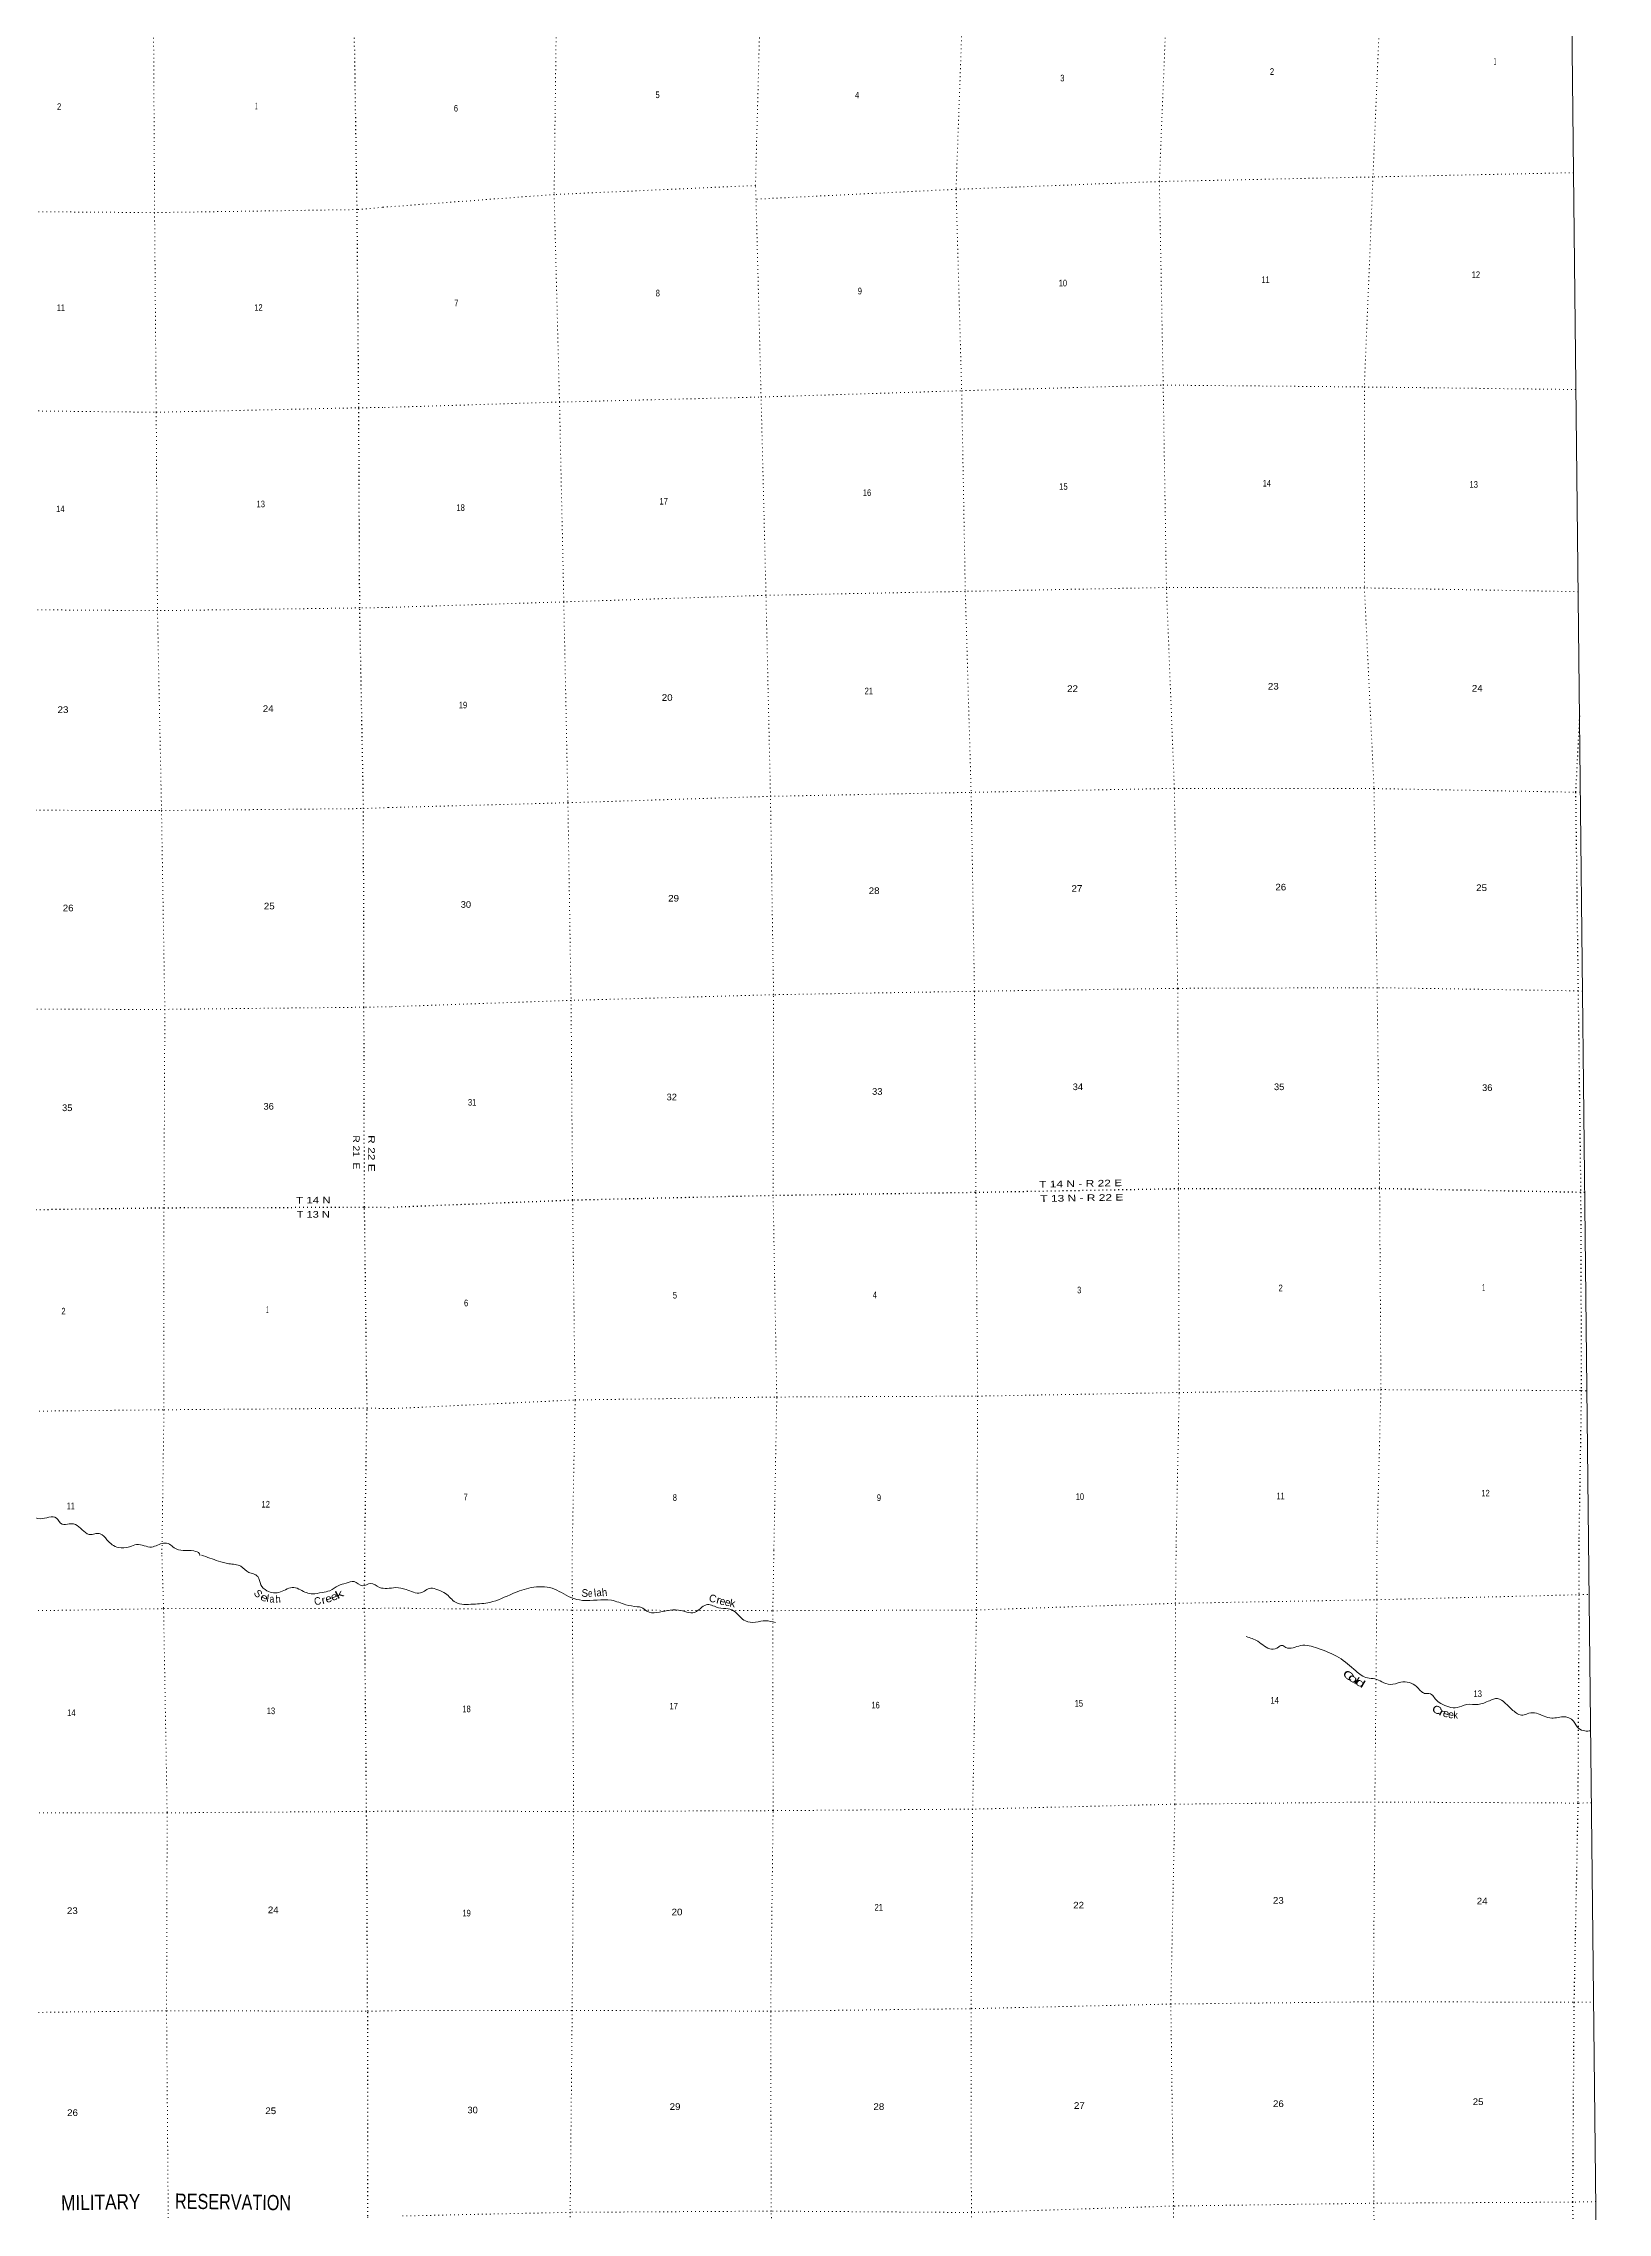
# Model space of a CAD drawing. Header units: feet. Extents: x -6 to 252658, y -374658 to -170635.
# Drawn here: x 211334 to 252658, y -336976 to -279689 of the extents above; entities that cross this region are included whole.
import ezdxf
from ezdxf.enums import TextEntityAlignment as Align

# ---------------------------------------------------------------- set-up
doc = ezdxf.new("R2010")
doc.units = ezdxf.units.FT
doc.header["$LTSCALE"] = 70
doc.linetypes.add('DOT_DASHED', pattern=[7.7, 5, -1.2, 0.3, -1.2])
doc.linetypes.add('DOTTED', pattern=[1.5, 0.3, -1.2])
for name, color, linetype, lineweight in [('39', 7, 'Continuous', 13), ('4', 7, 'Continuous', 13), ('44', 7, 'DOT_DASHED', 13), ('6', 7, 'DOTTED', 25), ('7', 7, 'DOTTED', 13)]:
    doc.layers.add(name, color=color, linetype=linetype, lineweight=lineweight)
doc.layers.add('41', color=7, linetype='Continuous')

msp = doc.modelspace()

# ---------------------------------------------------------------- linework, layer by layer
at = {"layer": '39'}
for points in [[(203683.14, -312901.35), (203840.44, -312756.65), (203993.84, -312801.06), (204130.93, -313185.6), (204250.96, -313483.84), (204616.51, -313789.19), (204884.24, -313983.08), (205114.01, -314020.54), (205346.37, -314110.27), (205551.63, -314294.85), (205737, -314499.79), (206015.17, -314906.76), (206300.44, -315229.17), (206540.96, -315328.85), (206783.72, -315448.62), (206823.45, -315582.9), (206774.61, -315712.22), (206863.86, -315777.52), (206998.9, -315800.03), (207060.24, -315887.79), (207062.3, -316070.8), (207191.3, -316272.4), (207324.26, -316288.9), (207411.84, -316384.39), (207497.68, -316504.04), (207806.03, -316552.62), (207928.91, -316567.23), (208126.44, -316780.07), (208209.73, -316851.47), (208540.95, -316966.16), (208674.22, -317189.83), (208912.6, -317277.47), (209423.04, -317408.09), (209654.14, -317564.21), (209791.06, -317574.63), (209886.3, -317635.83), (209846.58, -317861.58), (209936.42, -317979.17), (210101.39, -317979.2), (210301.7, -318081.38), (210434.23, -318238.68), (210616.31, -318329.01), (210789.57, -318351.06), (211027.35, -318565.43), (211247.6, -318651.27), (211679.96, -318636.01), (211828.61, -318795.13), (212019.59, -318782.77), (212227.36, -318832.57), (212590.15, -319071.58), (212724.63, -319043.81), (212835.31, -319046.5), (213014.17, -319209.28), (213314.18, -319410.82), (213613.69, -319389.12), (213798.12, -319330.58), (214193.18, -319398.23), (214511.91, -319295.84), (214665.12, -319324.16), (214786.89, -319419.24), (215312.91, -319503.42), (215454.53, -319574.12), (215471.14, -319620.18)], [(215510.03, -319611.3), (215958.09, -319769.92), (216232.9, -319839.98), (216551.97, -319905.61), (216761.52, -320068.9), (216884.88, -320108.09), (216998.56, -320177.57), (217077.89, -320394.38), (217241.07, -320554.06), (217597.96, -320585.12), (217952.87, -320463.12), (218124.92, -320530.07), (218446.55, -320637.98), (218695.79, -320599.5), (218902.61, -320551.34), (219124.48, -320420.46), (219329.03, -320352.17), (219542, -320312.01), (219764.95, -320420.79), (219975.64, -320360.51), (220216.69, -320467.12), (220412.34, -320489.55), (220645.97, -320469.56)], [(220645.97, -320469.56), (220914.88, -320519.39), (221299.79, -320609.33), (221570.02, -320482.78), (221751.41, -320527.83), (221957.44, -320625.01), (222225.09, -320858.57), (222690.03, -320907.74), (223129.92, -320860.52), (223736.92, -320627.08), (224220, -320470.94), (224775.13, -320489.32), (225272.07, -320729.38), (225580.45, -320807.77), (226342.48, -320804.64), (226723.61, -320920.76), (227023.73, -320975.06), (227134.5, -320994.43), (227274.2, -321094.07), (227535.92, -321128.51), (228110.34, -321062.27), (228537.2, -321123.77), (228732.94, -320987.66), (228879.08, -320920.29), (229171.42, -321002.81), (229423.01, -321029.28), (229606.78, -321112.53), (229878.49, -321350.09), (230150.25, -321382.45), (230419.34, -321346.44), (230675.14, -321392.99)], [(243112.86, -321765.71), (243417.63, -321886.37), (243779.57, -322097.17), (243962.01, -322041.62), (244050.05, -321996.77), (244159.12, -322048.34), (244548.75, -322001.45), (244991.79, -322072.89), (245557.12, -322316.52), (246004.87, -322669.57), (246312.27, -322854.58), (246509.56, -322879.4), (246693.27, -322956.62), (246913.14, -323029.57), (247196.07, -322969.32), (247609.37, -323085.22), (247824.21, -323262.81), (247938.87, -323268.08), (248009.49, -323293.75), (248103.11, -323411.81), (248253.01, -323527.48), (248682.34, -323637.24), (248934.94, -323559.09), (249234.5, -323555.05), (249537.17, -323456.45), (249751.78, -323400.68), (249941.83, -323510.04), (250156.9, -323711.78), (250415.49, -323838.78), (250575.87, -323789.42), (250774.93, -323790.08), (251180.31, -323918.11), (251525.78, -323879.57), (251632.61, -323907.01), (251760.19, -324000.7), (251888.63, -324184.91), (252056.2, -324256.2), (252208.11, -324250.8)]]:
    msp.add_spline(points, degree=3, dxfattribs=at)
at = {"layer": '4'}
msp.add_lwpolyline([(0, -183308.59), (31331.08, -183287.03), (62662.1, -183222.4), (93993, -183114.66), (125323.73, -182963.82), (156654.22, -182769.89), (187984.4, -182532.85), (219314.24, -182252.73), (250643.68, -181929.51), (252658.04, -364975.08), (221076.83, -365300.9), (189495.2, -365583.27), (157911.89, -365844.7), (126330.92, -366017.71), (94748.41, -366169.75), (63165.7, -366278.36), (31582.88, -366343.53), (0, -366365.25)], close=True, dxfattribs=at)
at = {"layer": '6'}
for points in [[(219823.2, -319569.38), (219885.6, -315733.38), (219817.93, -310422.18), (219802.91, -305142.54), (219792.3, -299897.03), (219692.57, -294598.29), (219667.43, -289312.73), (219622.74, -284077.69), (219542.86, -278802.53), (219575.9, -273813.22)], [(251914.5, -297448.41), (251809.94, -299465.36), (251877.16, -304710.9), (251944.38, -310033.51), (251962.17, -315266.48), (251897.46, -319239.22)], [(189043.14, -310810.36), (193075.11, -310758.24), (198419.32, -310661.72), (203880.45, -310585.91), (209243.03, -310513.3), (214521.09, -310437.68), (219817.93, -310422.18), (220548.46, -310428.84)], [(252053.47, -310039.39), (251944.38, -310033.51), (246634.94, -309934.56), (241326.75, -309940.66), (235950.89, -310037.86), (230613.12, -310118.62), (225315.91, -310241.24), (220548.46, -310428.84)], [(220021.8, -342354.08), (219902.94, -337062.19), (219901.9, -331658.26), (219874.09, -326381.56), (219821.05, -321022.51), (219823.2, -319569.38)], [(251897.46, -319239.22), (251901.05, -320658.31), (251871.38, -326160.52), (251767, -331419.82), (251729.16, -336698.79), (251835.1, -342083.41)]]:
    msp.add_lwpolyline(points, dxfattribs=at)
at = {"layer": '7'}
for points in [[(224880.73, -273761.67), (224889.99, -278588.52), (224827.69, -283680.19), (224969.31, -289161.69), (225083.17, -294438.37), (225191.21, -299743.24), (225274.44, -304961.89), (225315.91, -310241.24), (225381.55, -315524.39), (225304.62, -319516.14)], [(230633.3, -319463.12), (230709.21, -315437.68), (230613.12, -310118.62), (230623.73, -304810.65), (230542.37, -299573.89), (230424.23, -294265.09), (230294.6, -289028.77), (230161.02, -283802.53), (230146.12, -283442.78), (230281.63, -278366.64), (230185.24, -273708.9)], [(235528.3, -273654.49), (235640.49, -278143.71), (235445.09, -283543.32), (235593.47, -288861.9), (235689.4, -294160.86), (235843.74, -299469.33), (235931.27, -304722.12), (235971.09, -310047.73), (236015.24, -315413.5), (235995.22, -319408.53)], [(241258.64, -319353.71), (241339, -315340.91), (241324.65, -309928.62), (241301.25, -304645.09), (241211.49, -299364.17), (241002.88, -294060.21), (240916.63, -288712.91), (240816.07, -283337.6), (241036.7, -277874.7), (240834.79, -273599.22)], [(246235.53, -273541.71), (246696.64, -277565.5), (246459.26, -283215.85), (246231.29, -288763.04), (246232.72, -294066.88), (246487.57, -299368.41), (246569.13, -304629.29), (246634.94, -309934.56), (246668.58, -315242.12), (246565.81, -319297.22)], [(214268.47, -273863.57), (214243.14, -278912.21), (214272.31, -284158.2), (214315.42, -289431.47), (214347.82, -294646.55), (214455.64, -299949.21), (214542.75, -305199.83), (214521.09, -310437.68), (214518.66, -315775.87), (214465.05, -319620.16)], [(230146.12, -283442.78), (224827.69, -283680.19), (220294.14, -284018.23)], [(251757.07, -283104.68), (246459.26, -283215.85), (240816.07, -283337.6), (235445.09, -283543.32), (230161.02, -283802.53)], [(220294.14, -284018.23), (219622.74, -284077.69), (214272.31, -284158.2), (208960.78, -284119.57), (203648.42, -284185.54), (198414.41, -284242.52), (193159.41, -284221.32), (188824.39, -284306.45)], [(220345.05, -289304.79), (224969.31, -289161.69), (230294.6, -289028.77), (235593.47, -288861.9), (240916.63, -288712.91), (246231.29, -288763.04), (251820.09, -288830.78)], [(188867.96, -289585.63), (193079.73, -289488.02), (198370.71, -289488.69), (203633.38, -289475.61), (208993.61, -289372.86), (214315.42, -289431.47), (219655.36, -289312.88), (220345.05, -289304.79)], [(251878.84, -294169.35), (246240.78, -294068.82), (241020.97, -294058.03), (235689.4, -294160.86), (230424.23, -294265.09), (225083.17, -294438.37), (220395.91, -294586.23)], [(220395.91, -294586.23), (219692.57, -294598.29), (214348.09, -294670.68), (209024.49, -294632.2), (203702.7, -294754.6), (198444.38, -294795.78), (193159.43, -294795.05), (188911.42, -294851.09)], [(220446.78, -299869.84), (225191.21, -299743.24), (230542.37, -299573.89), (235843.74, -299469.33), (241211.49, -299364.17), (246487.57, -299368.41), (251809.94, -299465.36), (251937.09, -299463.97)], [(188956.46, -300308.71), (193090.75, -300325.11), (198394.33, -300192.87), (203776.26, -300051.64), (209136.36, -299936.83), (214455.64, -299949.21), (219792.3, -299897.03), (220446.78, -299869.84)], [(251994.92, -304718.62), (251877.16, -304710.9), (246581.18, -304627.17), (241301.25, -304645.09), (235931.27, -304722.12), (230623.75, -304812.66), (225274.44, -304961.89), (220497.43, -305129.94)], [(220497.43, -305129.94), (219802.91, -305142.54), (214542.75, -305199.83), (209201.44, -305195.76), (203865.45, -305308.27), (198372.32, -305400.56), (193091.87, -305442.01), (188999.22, -305489.16)], [(220599.73, -315740.25), (225383.48, -315514.32), (230709.21, -315437.68), (236015.24, -315413.5), (241338.82, -315318.79), (246668.58, -315242.12), (251962.17, -315266.48), (252111.1, -315276.31)], [(189086.98, -316121.71), (193074.26, -316058.19), (198312.13, -315987.08), (203895.85, -315899.74), (209226.29, -315831.54), (214524.67, -315773.79), (219885.6, -315733.38), (220599.73, -315740.25)], [(214465.05, -319620.16), (214510.09, -321025.52), (214603.85, -326418.44), (214588.72, -331645.17), (214632.32, -336988.57), (214712.62, -342338.94)], [(225304.62, -319516.14), (225309.45, -321063.07), (225342.37, -326381.8), (225304.28, -331634.61), (225250.87, -336968), (225340.34, -342312.5)], [(230677.27, -342159.8), (230562.85, -336938.19), (230548.37, -331655.55), (230612.12, -326352.27), (230603.77, -321079.65), (230633.3, -319463.12)], [(235995.22, -319408.53), (235986.23, -321061.43), (235883.86, -326320.72), (235843.86, -331583.6), (235849.3, -336972.92), (235933.57, -342194.74)], [(241247.32, -342140.78), (241190.08, -336802.1), (241118.81, -331467.54), (241225.03, -326190.12), (241242.53, -320887.15), (241258.64, -319353.71)], [(246565.81, -319297.22), (246559.9, -320790.91), (246508.51, -326124.29), (246470.71, -331407.28), (246479.52, -336728.18), (246571.11, -342084.73)], [(220650.37, -321013.07), (225309.45, -321063.07), (230603.77, -321079.65), (235986.23, -321061.43), (241226.43, -320885.25), (246559.9, -320790.91), (251901.05, -320658.31), (252170.27, -320652.98)], [(189131.02, -321458.3), (193364.79, -321336.77), (198517.63, -321254.61), (203868.37, -321212.98), (209200.2, -321111.09), (214510.09, -321025.52), (219821.05, -321022.51), (220650.37, -321013.07)], [(220701.96, -326371.07), (219874.09, -326381.56), (214603.85, -326418.44), (209274.64, -326411.54), (203898.87, -326542.02), (198634.96, -326601), (193367.26, -326678.14), (189174.95, -326780.42)], [(252230.83, -326155.16), (251871.38, -326160.52), (246520.65, -326132.25), (241225.03, -326190.12), (235883.86, -326320.72), (230608.17, -326360.34), (225342.37, -326381.8), (220701.96, -326371.07)], [(189218.64, -332074.57), (193384.14, -331888.47), (198678.88, -331877.55), (203950.54, -331794.33), (209312.84, -331712.32), (214588.72, -331645.17), (219901.9, -331658.26), (220752.7, -331640.52)], [(220752.7, -331640.52), (225304.28, -331634.61), (230548.37, -331655.55), (235845.93, -331589.63), (241118.81, -331467.54), (246470.71, -331407.28), (251767, -331419.82), (252288.69, -331412.94)], [(252346.72, -336686.16), (251729.16, -336698.79), (246481.53, -336728.17), (241190.08, -336802.1), (235863.37, -336972.83), (230566.85, -336936.15), (225250.87, -336968), (220804.93, -337064.29)]]:
    msp.add_lwpolyline(points, dxfattribs=at)

# ---------------------------------------------------------------- texts
at = {"layer": '41'}
for s, rotation, p in [('S', 312.08, (216936.39, -320694.67)), ('l', 351.749, (217249.03, -320852.21)), ('S', 354.783, (225629.66, -320711.85)), ('l', 6.426, (225918.32, -320710.71)), ('C', 347.088, (228996.21, -320854.28)), ('e', 347.031, (229256.07, -320924.63)), ('e', 347.534, (229393.68, -320954.67)), ('e', 349.514, (248505.81, -323917.45))]:
    msp.add_text(s, height=200, rotation=rotation, dxfattribs=at).set_placement(p, align=Align.CENTER)
for s, rotation, width, p in [('e', 336.486, 1.3, (217132.11, -320821.71)), ('a', 1.409, 0.85, (217373.57, -320865.05)), ('h', 4.413, 0.9, (217543.24, -320870.3)), ('C', 10.738, 0.95, (218596.13, -320922.31)), ('r', 13.591, 1.15, (218756.8, -320893.39)), ('e', 17.54, 1.15, (218895.3, -320853.4)), ('e', 20.863, 1.2, (219049.56, -320797.39)), ('k', 26.54, 1.55, (219196.88, -320730.01)), ('e', 0.922, 0.75, (225782.06, -320718.09)), ('a', 4.426, 0.9, (226021.78, -320698.48)), ('h', 5.757, 0.95, (226167.05, -320693.08)), ('r', 346.12, 1.15, (229146.93, -320892.53)), ('k', 350.545, 1.1, (229525.93, -320980.94)), ('C', 320.369, 1.6, (245753.62, -322868.89)), ('o', 322.859, 1.7, (245875.05, -322947.58)), ('l', 326.027, 1.35, (245978.28, -323013.4)), ('d', 329.837, 1.7, (246078.37, -323070.96)), ('C', 330.512, 1.3, (248102.82, -323783.02)), ('r', 334.477, 1.5, (248239.61, -323853.53)), ('e', 343.541, 1.1, (248364.98, -323886.11)), ('k', 0.959, 0.85, (248645.85, -323932.56))]:
    msp.add_text(s, height=200, rotation=rotation, dxfattribs=dict(at, width=width)).set_placement(p, align=Align.CENTER)
at = {"layer": '44'}
for s, rotation, width, p in [('MILITARY', 0.974, 0.85, (211805.3, -336917.17)), ('RESERVATION', 359.102, 0.8, (214808.35, -336869.77))]:
    msp.add_text(s, height=400, rotation=rotation, dxfattribs=dict(at, width=width)).set_placement(p)
at = {"layer": '6'}
for s, rotation, width, p in [('R 21  E', 270.163, 1.15, (219511.98, -308527.33)), ('R 22 E', 270.163, 1.35, (219914.62, -308521.65)), ('T 14 N - R 22 E', 1.036, 1.35, (237641.84, -309907.27)), ('T 14 N', 0.168, 1.3, (218010.7, -310327.01)), ('T 13 N - R 22 E', 1.036, 1.35, (237671.74, -310285.97)), ('T 13 N', 0.168, 1.25, (218025.61, -310701.84))]:
    msp.add_text(s, height=175, rotation=rotation, dxfattribs=dict(at, width=width)).set_placement(p)
at = {"layer": '7'}
for s, width, p in [('1', 0.4, (249650.09, -280249.92)), ('3', 0.85, (238198.69, -280692.71)), ('2', 0.85, (243736.7, -280520.35)), ('2', 0.85, (211696.37, -281445.8)), ('1', 0.4, (216928.2, -281431.66)), ('5', 0.85, (227504.6, -281134.22)), ('4', 0.85, (232776.22, -281144.15)), ('6', 0.85, (222177.47, -281488.87)), ('11', 0.65, (243516.39, -286019.22)), ('12', 0.85, (249067.22, -285885.93)), ('8', 0.85, (227510.99, -286371.33)), ('9', 0.85, (232848.32, -286317.51)), ('10', 0.85, (238156.54, -286106.22)), ('11', 0.65, (211691.89, -286754.31)), ('12', 0.85, (216905.51, -286751.45)), ('7', 0.85, (222187.73, -286633.52)), ('16', 0.85, (232982.99, -291642.46)), ('15', 0.85, (238171.03, -291478.52)), ('14', 0.85, (243544.83, -291391.7)), ('13', 0.85, (249010.22, -291423.48)), ('14', 0.85, (211673.9, -292069.21)), ('13', 0.85, (216966.94, -291939.9)), ('18', 0.85, (222247.5, -292036.75)), ('17', 0.85, (227612.92, -291867.77)), ('21', 0.85, (233029.64, -296878.79)), ('22', 1.1, (238379.91, -296817)), ('23', 1.1, (243682.96, -296754.05)), ('24', 1.1, (249071.47, -296806.78)), ('23', 1.1, (211709.16, -297371.71)), ('24', 1.1, (217129.79, -297346.54)), ('19', 0.85, (222308.92, -297250.3)), ('20', 1.1, (227670.89, -297052.1)), ('26', 1.1, (243880.44, -302058.82)), ('25', 1.1, (249184.36, -302074.98)), ('26', 1.1, (211845.56, -302610.28)), ('25', 1.1, (217158.45, -302559.34)), ('30', 1.05, (222359.47, -302516.58)), ('29', 1.1, (227840.02, -302352.38)), ('28', 1.1, (233137.84, -302153.65)), ('27', 1.1, (238495.76, -302094.63)), ('31', 0.85, (222551.04, -307740.58)), ('32', 1.05, (227798.12, -307601.69)), ('33', 1.05, (233227.21, -307454.96)), ('34', 1.05, (238526.43, -307332.32)), ('35', 1.05, (243843.22, -307332.47)), ('36', 1.05, (249341.61, -307355.2)), ('35', 1.05, (211828.35, -307886.3)), ('36', 1.05, (217148.99, -307847.89)), ('5', 0.85, (227963.22, -312835.17)), ('4', 0.85, (233242.45, -312829.18)), ('3', 0.85, (238642.57, -312699.1)), ('2', 0.85, (243963.91, -312644.02)), ('1', 0.4, (249349.86, -312626.61)), ('2', 0.85, (211809.72, -313257.16)), ('1', 0.4, (217218.88, -313217.31)), ('6', 0.85, (222446.69, -313040.62)), ('12', 0.85, (249321.27, -318063.63)), ('11', 0.65, (211951.53, -318400.29)), ('12', 0.85, (217099.1, -318355.64)), ('7', 0.85, (222435.42, -318163.49)), ('8', 0.85, (227961, -318179.31)), ('9', 0.85, (233352.5, -318183.73)), ('10', 0.85, (238605.86, -318154.69)), ('11', 0.65, (243913.07, -318139.5)), ('13', 0.85, (217235.36, -323812.08)), ('18', 0.85, (222402.59, -323761.18)), ('17', 0.85, (227875.21, -323688.39)), ('16', 0.85, (233208.26, -323661.19)), ('15', 0.85, (238578.38, -323614.9)), ('14', 0.85, (243750.95, -323534.72)), ('13', 0.85, (249116.06, -323360.91)), ('14', 0.85, (211962.44, -323862.66)), ('21', 0.85, (233292.64, -328999.31)), ('22', 1.1, (238539.44, -328944.1)), ('23', 1.1, (243815.88, -328818.03)), ('24', 1.1, (249199.62, -328836.13)), ('23', 1.1, (211956.91, -329089.18)), ('24', 1.1, (217264.69, -329067.87)), ('19', 0.85, (222404.16, -329154.19)), ('20', 1.1, (227930.68, -329124.59)), ('25', 1.1, (249092.97, -334135.23)), ('26', 1.1, (211962.04, -334423.86)), ('25', 1.1, (217197.31, -334374.14)), ('30', 1.05, (222537.23, -334353.26)), ('29', 1.1, (227878.48, -334262.81)), ('28', 1.1, (233262.28, -334263.2)), ('27', 1.1, (238559.34, -334235.38)), ('26', 1.1, (243817.11, -334187.26))]:
    msp.add_text(s, height=175, dxfattribs=dict(at, width=width)).set_placement(p)

doc.saveas('drawing.dxf')
